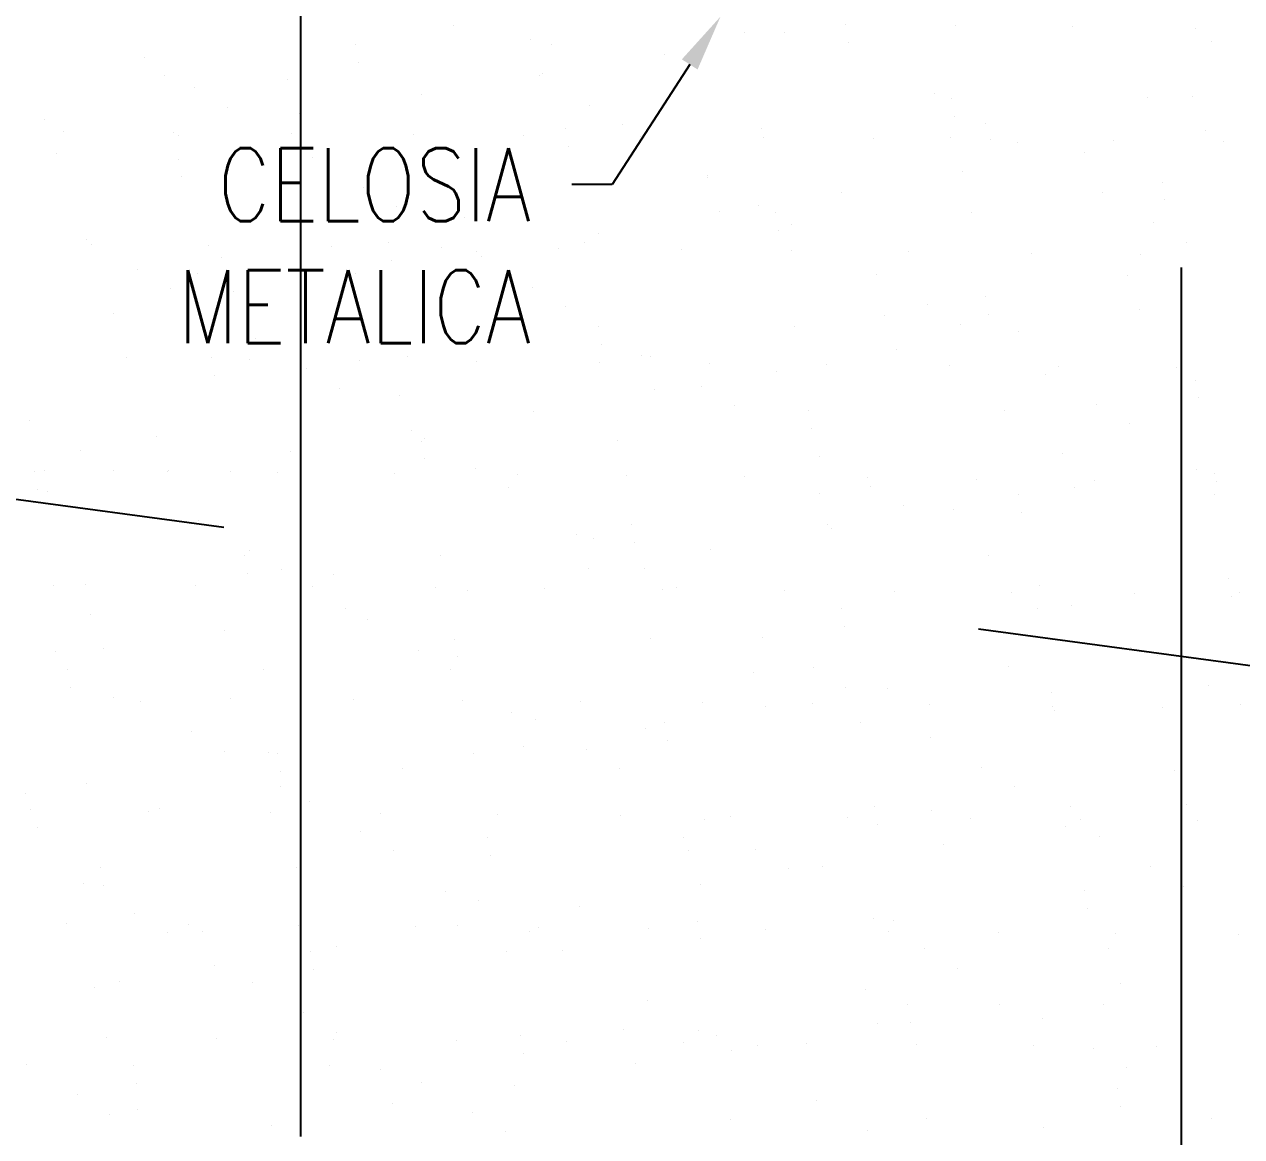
# Model space of a CAD drawing. Header units: millimetres. Extents: x -3 to 53, y -269 to 39.
# Drawn here: x 9 to 10.499, y 20.831 to 22.199 of the extents above; entities that cross this region are included whole.
import ezdxf
from ezdxf import colors
from ezdxf.entities.mleader import LeaderData, LeaderLine
from ezdxf.enums import TextEntityAlignment as Align
from ezdxf.math import Vec2, Vec3
from ezdxf.xclip import XClip

# ---------------------------------------------------------------- set-up
doc = ezdxf.new("R2010")
doc.units = ezdxf.units.MM
doc.header["$LTSCALE"] = 15
doc.header["$XCLIPFRAME"] = 2
for name, pattern in [('ACAD_ISO07W100', [3, 0, -3]), ('CENTER', [2, 1.25, -0.25, 0.25, -0.25]), ('HIDDEN2', [0.1875, 0.125, -0.0625]), ('PHANTOM', [63.5, 31.75, -6.35, 6.35, -6.35, 6.35, -6.35]), ('PHANTOM2', [1.25, 0.625, -0.125, 0.125, -0.125, 0.125, -0.125])]:
    doc.linetypes.add(name, pattern=pattern)
doc.layers.get('0').update_dxf_attribs({"color": 250})
for name, color, linetype in [('A-CORTE', 250, 'CENTER'), ('A-EJES', 251, 'PHANTOM'), ('A-PROYECCIONES', 250, 'HIDDEN2'), ('A-TEXTO-INDICACIONES', 250, 'Continuous'), ('DLP_VERDE', 250, 'Continuous')]:
    doc.layers.add(name, color=color, linetype=linetype)
doc.layers.add('A-MUROS', color=252, linetype='Continuous', lineweight=30)
doc.styles.add('R80', font='ARIALN.TTF', dxfattribs={"height": 2.03})
doc.styles.add('TXT_COTAS', font='romans.shx', dxfattribs={"width": 0.8})

# ---------------------------------------------------------------- blocks, each defined once
blk = doc.blocks.new('A$C9f73720c')
at = {"layer": 'A-PROYECCIONES'}
blk.add_line((51.8921, 84.3407, 0), (70.8171, 125.5768, 0), dxfattribs=at)
at = {"layer": 'DLP_VERDE', "linetype": 'Continuous'}
for p, q in [((54.8038, 92.4943), (54.8038, 92.4943)), ((54.7825, 92.4806), (54.7825, 92.4806)), ((54.9259, 92.4723), (54.9259, 92.4723)), ((54.9069, 92.4549), (54.9069, 92.4549)), ((54.8625, 92.453), (54.8625, 92.453)), ((54.8476, 92.3996), (54.8476, 92.3996)), ((54.9516, 92.3859), (54.9516, 92.3859)), ((54.9736, 92.383), (54.9736, 92.383)), ((55.0312, 92.3932), (55.0312, 92.3932)), ((55.0926, 92.3674), (55.0926, 92.3674)), ((54.9968, 92.3616), (54.9968, 92.3616)), ((55.1966, 92.3537), (55.1966, 92.3537)), ((55.2187, 92.3508), (55.2187, 92.3508)), ((54.737, 92.3364), (54.737, 92.3364)), ((54.8853, 92.3435), (54.8853, 92.3435)), ((55.0288, 92.3352), (55.0288, 92.3352)), ((55.1751, 92.3359), (55.1751, 92.3359)), ((55.314, 92.3427), (55.314, 92.3427)), ((55.3233, 92.3429), (55.3233, 92.3429)), ((55.3377, 92.3351), (55.3377, 92.3351)), ((55.3022, 92.3229), (55.3022, 92.3229)), ((55.4417, 92.3214), (55.4417, 92.3214)), ((55.462, 92.3298), (55.462, 92.3298)), ((54.8892, 92.3048), (54.8892, 92.3048)), ((54.9431, 92.3124), (54.9431, 92.3124)), ((55.049, 92.3118), (55.049, 92.3118)), ((55.0934, 92.3137), (55.0934, 92.3137)), ((55.4637, 92.3185), (55.4637, 92.3185)), ((55.5951, 92.2908), (55.5951, 92.2908)), ((55.2242, 92.2605), (55.2242, 92.2605)), ((55.5607, 92.2593), (55.5607, 92.2593)), ((54.8533, 92.2301), (54.8533, 92.2301)), ((55.1898, 92.2289), (55.1898, 92.2289)), ((54.6936, 92.1987), (54.6936, 92.1987)), ((54.8399, 92.1993), (54.8399, 92.1993)), ((54.9882, 92.2064), (54.9882, 92.2064)), ((55.2779, 92.1988), (55.2779, 92.1988)), ((55.4262, 92.2058), (55.4262, 92.2058)), ((55.507, 92.21), (55.507, 92.21)), ((55.8642, 92.2053), (55.8642, 92.2053)), ((54.8189, 92.1986), (54.8189, 92.1986)), ((55.1316, 92.1981), (55.1316, 92.1981)), ((55.5697, 92.1976), (55.5697, 92.1976)), ((55.6485, 92.1887), (55.6485, 92.1887)), ((55.6929, 92.1906), (55.6929, 92.1906)), ((55.7159, 92.1983), (55.7159, 92.1983)), ((54.7774, 92.1687), (54.7774, 92.1687)), ((55.136, 92.1797), (55.136, 92.1797)), ((55.2355, 92.1706), (55.2355, 92.1706)), ((55.2799, 92.1726), (55.2799, 92.1726)), ((55.4887, 92.1817), (55.4887, 92.1817)), ((54.7995, 92.1658), (54.7995, 92.1658)), ((54.8669, 92.1545), (54.8669, 92.1545)), ((55.0757, 92.1636), (55.0757, 92.1636)), ((55.7881, 92.1581), (55.7881, 92.1581)), ((54.7651, 92.1493), (54.7651, 92.1493)), ((54.8225, 92.1526), (54.8225, 92.1526)), ((54.9185, 92.1502), (54.9185, 92.1502)), ((55.0225, 92.1365), (55.0225, 92.1365)), ((55.0445, 92.1336), (55.0445, 92.1336)), ((55.4172, 92.1278), (55.4172, 92.1278)), ((55.7537, 92.1266), (55.7537, 92.1266)), ((55.1635, 92.1179), (55.1635, 92.1179)), ((55.0462, 92.0974), (55.0462, 92.0974)), ((55.2675, 92.1042), (55.2675, 92.1042)), ((55.2895, 92.1013), (55.2895, 92.1013)), ((55.3828, 92.0962), (55.3828, 92.0962)), ((56.0709, 92.1077), (56.0709, 92.1077)), ((55.4085, 92.0856), (55.4085, 92.0856)), ((54.653, 92.0698), (54.653, 92.0698)), ((54.6753, 92.067), (54.6753, 92.067)), ((55.0118, 92.0659), (55.0118, 92.0659)), ((55.091, 92.0693), (55.091, 92.0693)), ((55.5125, 92.0719), (55.5125, 92.0719)), ((55.529, 92.0687), (55.529, 92.0687)), ((55.5346, 92.069), (55.5346, 92.069)), ((55.6999, 92.0773), (55.6999, 92.0773)), ((55.9671, 92.0682), (55.9671, 92.0682)), ((54.7964, 92.0616), (54.7964, 92.0616)), ((54.9427, 92.0622), (54.9427, 92.0622)), ((55.2345, 92.061), (55.2345, 92.061)), ((55.3807, 92.0617), (55.3807, 92.0617)), ((55.6536, 92.0534), (55.6536, 92.0534)), ((55.6725, 92.0605), (55.6725, 92.0605)), ((55.8188, 92.0612), (55.8188, 92.0612)), ((55.8794, 92.0494), (55.8794, 92.0494)), ((55.329, 92.047), (55.329, 92.047)), ((55.6752, 92.0405), (55.6752, 92.0405)), ((55.7576, 92.0397), (55.7576, 92.0397)), ((55.7796, 92.0368), (55.7796, 92.0368)), ((55.835, 92.0475), (55.835, 92.0475)), ((55.2622, 92.0225), (55.2622, 92.0225)), ((55.422, 92.0295), (55.422, 92.0295)), ((55.4664, 92.0314), (55.4664, 92.0314)), ((55.8986, 92.0211), (55.8986, 92.0211)), ((55.9811, 92.0254), (55.9811, 92.0254)), ((54.8492, 92.0044), (54.8492, 92.0044)), ((54.9581, 92.0166), (54.9581, 92.0166)), ((55.009, 92.0114), (55.009, 92.0114)), ((55.0534, 92.0134), (55.0534, 92.0134)), ((56.0026, 92.0074), (56.0026, 92.0074)), ((56.0246, 92.0045), (56.0246, 92.0045)), ((54.6405, 91.9953), (54.6405, 91.9953)), ((55.6101, 91.9951), (55.6101, 91.9951)), ((55.9467, 91.9939), (55.9467, 91.9939)), ((55.2392, 91.9647), (55.2392, 91.9647)), ((55.5757, 91.9635), (55.5757, 91.9635)), ((54.6253, 91.9486), (54.6253, 91.9486)), ((55.8929, 91.9447), (55.8929, 91.9447)), ((54.7443, 91.933), (54.7443, 91.933)), ((54.7558, 91.9327), (54.7558, 91.9327)), ((54.8683, 91.9343), (54.8683, 91.9343)), ((55.1938, 91.9322), (55.1938, 91.9322)), ((55.2048, 91.9332), (55.2048, 91.9332)), ((55.6319, 91.9316), (55.6319, 91.9316)), ((54.8483, 91.9193), (54.8483, 91.9193)), ((54.8704, 91.9164), (54.8704, 91.9164)), ((54.8993, 91.9245), (54.8993, 91.9245)), ((55.0455, 91.9251), (55.0455, 91.9251)), ((55.3373, 91.9239), (55.3373, 91.9239)), ((55.4836, 91.9246), (55.4836, 91.9246)), ((55.522, 91.9143), (55.522, 91.9143)), ((55.7753, 91.9234), (55.7753, 91.9234)), ((55.9216, 91.9241), (55.9216, 91.9241)), ((54.8339, 91.9028), (54.8339, 91.9028)), ((54.9893, 91.9007), (54.9893, 91.9007)), ((55.8617, 91.8993), (55.8617, 91.8993)), ((56.0215, 91.9063), (56.0215, 91.9063)), ((55.0933, 91.887), (55.0933, 91.887)), ((55.1154, 91.8841), (55.1154, 91.8841)), ((55.1511, 91.8839), (55.1511, 91.8839)), ((55.6085, 91.8883), (55.6085, 91.8883)), ((55.6529, 91.8902), (55.6529, 91.8902)), ((55.1955, 91.8702), (55.1955, 91.8702)), ((55.2399, 91.8722), (55.2399, 91.8722)), ((55.4487, 91.8813), (55.4487, 91.8813)), ((54.827, 91.8542), (54.827, 91.8542)), ((55.0357, 91.8633), (55.0357, 91.8633)), ((55.2344, 91.8684), (55.2344, 91.8684)), ((55.3384, 91.8547), (55.3384, 91.8547)), ((55.8031, 91.8624), (55.8031, 91.8624)), ((54.6227, 91.8452), (54.6227, 91.8452)), ((54.7801, 91.8536), (54.7801, 91.8536)), ((54.7826, 91.8522), (54.7826, 91.8522)), ((55.3604, 91.8518), (55.3604, 91.8518)), ((55.4322, 91.832), (55.4322, 91.832)), ((55.4794, 91.8362), (55.4794, 91.8362)), ((55.7687, 91.8308), (55.7687, 91.8308)), ((55.5834, 91.8225), (55.5834, 91.8225)), ((55.6054, 91.8196), (55.6054, 91.8196)), ((54.8586, 91.7956), (54.8586, 91.7956)), ((55.0613, 91.8016), (55.0613, 91.8016)), ((55.2967, 91.7951), (55.2967, 91.7951)), ((55.3978, 91.8005), (55.3978, 91.8005)), ((55.7244, 91.8039), (55.7244, 91.8039)), ((55.7347, 91.7945), (55.7347, 91.7945)), ((54.7103, 91.7886), (54.7103, 91.7886)), ((55.0021, 91.7874), (55.0021, 91.7874)), ((55.1484, 91.788), (55.1484, 91.788)), ((55.4401, 91.7868), (55.4401, 91.7868)), ((55.5864, 91.7875), (55.5864, 91.7875)), ((55.715, 91.7816), (55.715, 91.7816)), ((55.8284, 91.7902), (55.8284, 91.7902)), ((55.8505, 91.7873), (55.8505, 91.7873)), ((55.8782, 91.7863), (55.8782, 91.7863)), ((54.6903, 91.7713), (54.6903, 91.7713)), ((55.0269, 91.7701), (55.0269, 91.7701)), ((55.9695, 91.7717), (55.9695, 91.7717)), ((55.344, 91.7512), (55.344, 91.7512)), ((55.8394, 91.749), (55.8394, 91.749)), ((54.6559, 91.7397), (54.6559, 91.7397)), ((55.6352, 91.7401), (55.6352, 91.7401)), ((55.795, 91.7471), (55.795, 91.7471)), ((54.9731, 91.7209), (54.9731, 91.7209)), ((55.2222, 91.7221), (55.2222, 91.7221)), ((55.382, 91.7291), (55.382, 91.7291)), ((55.4264, 91.731), (55.4264, 91.731)), ((54.5702, 91.7158), (54.5702, 91.7158)), ((54.8092, 91.7041), (54.8092, 91.7041)), ((54.9691, 91.711), (54.9691, 91.711)), ((55.0135, 91.713), (55.0135, 91.713)), ((54.5561, 91.693), (54.5561, 91.693)), ((54.6005, 91.695), (54.6005, 91.695)), ((54.6022, 91.6905), (54.6022, 91.6905)), ((54.6742, 91.7021), (54.6742, 91.7021)), ((54.6962, 91.6992), (54.6962, 91.6992)), ((55.6252, 91.6993), (55.6252, 91.6993)), ((55.9617, 91.6981), (55.9617, 91.6981)), ((54.8152, 91.6835), (54.8152, 91.6835)), ((54.9192, 91.6698), (54.9192, 91.6698)), ((54.9412, 91.6669), (54.9412, 91.6669)), ((55.2542, 91.6689), (55.2542, 91.6689)), ((55.5908, 91.6678), (55.5908, 91.6678)), ((54.6669, 91.6508), (54.6669, 91.6508)), ((54.8132, 91.6515), (54.8132, 91.6515)), ((54.9615, 91.6585), (54.9615, 91.6585)), ((55.0602, 91.6512), (55.0602, 91.6512)), ((55.1049, 91.6503), (55.1049, 91.6503)), ((55.2512, 91.6509), (55.2512, 91.6509)), ((55.3995, 91.658), (55.3995, 91.658)), ((55.543, 91.6497), (55.543, 91.6497)), ((55.6893, 91.6504), (55.6893, 91.6504)), ((55.8375, 91.6574), (55.8375, 91.6574)), ((55.9079, 91.6489), (55.9079, 91.6489)), ((54.8833, 91.6386), (54.8833, 91.6386)), ((55.1642, 91.6375), (55.1642, 91.6375)), ((55.1862, 91.6346), (55.1862, 91.6346)), ((55.2198, 91.6374), (55.2198, 91.6374)), ((55.3052, 91.619), (55.3052, 91.619)), ((55.537, 91.6185), (55.537, 91.6185)), ((54.5124, 91.6082), (54.5124, 91.6082)), ((54.8489, 91.607), (54.8489, 91.607)), ((55.4092, 91.6053), (55.4092, 91.6053)), ((55.4313, 91.6024), (55.4313, 91.6024)), ((55.1661, 91.5882), (55.1661, 91.5882)), ((55.5503, 91.5867), (55.5503, 91.5867)), ((55.5685, 91.5879), (55.5685, 91.5879)), ((55.6129, 91.5898), (55.6129, 91.5898)), ((55.8217, 91.599), (55.8217, 91.599)), ((55.1556, 91.5699), (55.1556, 91.5699)), ((55.2, 91.5718), (55.2, 91.5718)), ((55.4087, 91.5809), (55.4087, 91.5809)), ((55.6543, 91.573), (55.6543, 91.573)), ((55.6763, 91.5701), (55.6763, 91.5701)), ((54.7952, 91.5578), (54.7952, 91.5578)), ((54.9957, 91.5629), (54.9957, 91.5629)), ((55.7953, 91.5545), (55.7953, 91.5545)), ((55.8182, 91.5666), (55.8182, 91.5666)), ((54.5827, 91.5449), (54.5827, 91.5449)), ((54.7426, 91.5518), (54.7426, 91.5518)), ((54.787, 91.5538), (54.787, 91.5538)), ((55.8993, 91.5408), (55.8993, 91.5408)), ((55.4472, 91.5362), (55.4472, 91.5362)), ((55.7837, 91.5351), (55.7837, 91.5351)), ((54.6263, 91.5219), (54.6263, 91.5219)), ((54.7697, 91.5137), (54.7697, 91.5137)), ((54.916, 91.5143), (54.916, 91.5143)), ((55.0643, 91.5214), (55.0643, 91.5214)), ((55.2078, 91.5131), (55.2078, 91.5131)), ((55.3541, 91.5138), (55.3541, 91.5138)), ((55.5023, 91.5209), (55.5023, 91.5209)), ((55.6458, 91.5126), (55.6458, 91.5126)), ((55.7921, 91.5133), (55.7921, 91.5133)), ((55.0763, 91.5059), (55.0763, 91.5059)), ((55.4128, 91.5047), (55.4128, 91.5047)), ((54.5, 91.4849), (54.5, 91.4849)), ((54.522, 91.482), (54.522, 91.482)), ((55.73, 91.4858), (55.73, 91.4858)), ((54.641, 91.4663), (54.641, 91.4663)), ((54.7054, 91.4755), (54.7054, 91.4755)), ((55.0419, 91.4743), (55.0419, 91.4743)), ((54.745, 91.4526), (54.745, 91.4526)), ((54.7671, 91.4497), (54.7671, 91.4497)), ((55.3591, 91.4555), (55.3591, 91.4555)), ((54.671, 91.444), (54.671, 91.444)), ((55.5952, 91.4397), (55.5952, 91.4397)), ((55.755, 91.4467), (55.755, 91.4467)), ((55.7994, 91.4487), (55.7994, 91.4487)), ((54.886, 91.434), (54.886, 91.434)), ((54.9881, 91.4251), (54.9881, 91.4251)), ((54.9901, 91.4203), (54.9901, 91.4203)), ((55.1822, 91.4217), (55.1822, 91.4217)), ((55.3421, 91.4287), (55.3421, 91.4287)), ((55.3865, 91.4306), (55.3865, 91.4306)), ((54.9291, 91.4107), (54.9291, 91.4107)), ((54.9735, 91.4126), (54.9735, 91.4126)), ((55.0121, 91.4174), (55.0121, 91.4174)), ((54.5161, 91.3926), (54.5161, 91.3926)), ((54.5605, 91.3946), (54.5605, 91.3946)), ((54.6172, 91.3947), (54.6172, 91.3947)), ((54.7692, 91.4037), (54.7692, 91.4037)), ((55.1311, 91.4018), (55.1311, 91.4018)), ((55.6402, 91.4035), (55.6402, 91.4035)), ((54.5808, 91.3778), (54.5808, 91.3778)), ((54.7291, 91.3848), (54.7291, 91.3848)), ((54.8726, 91.3766), (54.8726, 91.3766)), ((55.0189, 91.3772), (55.0189, 91.3772)), ((55.1671, 91.3843), (55.1671, 91.3843)), ((55.2351, 91.3881), (55.2351, 91.3881)), ((55.2571, 91.3852), (55.2571, 91.3852)), ((55.3106, 91.376), (55.3106, 91.376)), ((55.4569, 91.3767), (55.4569, 91.3767)), ((55.6052, 91.3837), (55.6052, 91.3837)), ((55.7487, 91.3755), (55.7487, 91.3755)), ((55.2693, 91.3732), (55.2693, 91.3732)), ((55.3761, 91.3695), (55.3761, 91.3695)), ((55.6058, 91.372), (55.6058, 91.372)), ((55.4801, 91.3558), (55.4801, 91.3558)), ((55.5021, 91.3529), (55.5021, 91.3529)), ((54.8983, 91.3428), (54.8983, 91.3428)), ((55.2349, 91.3416), (55.2349, 91.3416)), ((55.6211, 91.3373), (55.6211, 91.3373)), ((55.552, 91.3228), (55.552, 91.3228)), ((55.7251, 91.3236), (55.7251, 91.3236)), ((55.7472, 91.3207), (55.7472, 91.3207)), ((54.5274, 91.3124), (54.5274, 91.3124)), ((54.8639, 91.3113), (54.8639, 91.3113)), ((55.1811, 91.2924), (55.1811, 91.2924)), ((55.5286, 91.2875), (55.5286, 91.2875)), ((55.573, 91.2895), (55.573, 91.2895)), ((55.7817, 91.2986), (55.7817, 91.2986)), ((54.493, 91.2809), (54.493, 91.2809)), ((55.1156, 91.2695), (55.1156, 91.2695)), ((55.16, 91.2714), (55.16, 91.2714)), ((55.3687, 91.2805), (55.3687, 91.2805)), ((55.8332, 91.2709), (55.8332, 91.2709)), ((54.8102, 91.262), (54.8102, 91.262)), ((54.9557, 91.2625), (54.9557, 91.2625)), ((54.4669, 91.2491), (54.4669, 91.2491)), ((54.5374, 91.24), (54.5374, 91.24)), ((54.5427, 91.2445), (54.5427, 91.2445)), ((54.6837, 91.2407), (54.6837, 91.2407)), ((54.7026, 91.2515), (54.7026, 91.2515)), ((54.747, 91.2534), (54.747, 91.2534)), ((54.832, 91.2477), (54.832, 91.2477)), ((54.9754, 91.2395), (54.9754, 91.2395)), ((55.1217, 91.2401), (55.1217, 91.2401)), ((55.27, 91.2472), (55.27, 91.2472)), ((55.4622, 91.2405), (55.4622, 91.2405)), ((55.5597, 91.2396), (55.5597, 91.2396)), ((55.708, 91.2466), (55.708, 91.2466)), ((55.7988, 91.2393), (55.7988, 91.2393)), ((54.4393, 91.2317), (54.4393, 91.2317)), ((54.5709, 91.2354), (54.5709, 91.2354)), ((54.5929, 91.2325), (54.5929, 91.2325)), ((55.4135, 91.2389), (55.4135, 91.2389)), ((54.7119, 91.2168), (54.7119, 91.2168)), ((55.0913, 91.2101), (55.0913, 91.2101)), ((54.8159, 91.2031), (54.8159, 91.2031)), ((54.8379, 91.2002), (54.8379, 91.2002)), ((55.4278, 91.209), (55.4278, 91.209)), ((54.7204, 91.1798), (54.7204, 91.1798)), ((54.9569, 91.1846), (54.9569, 91.1846)), ((55.745, 91.1901), (55.745, 91.1901)), ((55.0569, 91.1786), (55.0569, 91.1786)), ((55.0609, 91.1709), (55.0609, 91.1709)), ((55.083, 91.168), (55.083, 91.168)), ((55.2019, 91.1523), (55.2019, 91.1523)), ((55.3741, 91.1597), (55.3741, 91.1597)), ((54.686, 91.1482), (54.686, 91.1482)), ((55.3059, 91.1386), (55.3059, 91.1386)), ((55.328, 91.1357), (55.328, 91.1357)), ((55.5552, 91.1394), (55.5552, 91.1394)), ((55.7151, 91.1463), (55.7151, 91.1463)), ((55.7595, 91.1483), (55.7595, 91.1483)), ((55.0032, 91.1293), (55.0032, 91.1293)), ((55.1422, 91.1213), (55.1422, 91.1213)), ((55.3021, 91.1283), (55.3021, 91.1283)), ((55.3465, 91.1303), (55.3465, 91.1303)), ((55.447, 91.1201), (55.447, 91.1201)), ((54.4968, 91.1111), (54.4968, 91.1111)), ((54.8891, 91.1103), (54.8891, 91.1103)), ((54.9335, 91.1122), (54.9335, 91.1122)), ((54.9348, 91.1106), (54.9348, 91.1106)), ((55.3728, 91.1101), (55.3728, 91.1101)), ((55.551, 91.1064), (55.551, 91.1064)), ((55.6552, 91.1078), (55.6552, 91.1078)), ((54.4761, 91.0923), (54.4761, 91.0923)), ((54.5205, 91.0942), (54.5205, 91.0942)), ((54.6322, 91.099), (54.6322, 91.099)), ((54.6402, 91.1029), (54.6402, 91.1029)), ((54.7292, 91.1033), (54.7292, 91.1033)), ((54.7865, 91.1036), (54.7865, 91.1036)), ((55.0783, 91.1024), (55.0783, 91.1024)), ((55.2245, 91.103), (55.2245, 91.103)), ((55.5163, 91.1018), (55.5163, 91.1018)), ((55.573, 91.1035), (55.573, 91.1035)), ((55.6626, 91.1025), (55.6626, 91.1025)), ((55.2843, 91.0774), (55.2843, 91.0774)), ((55.6208, 91.0763), (55.6208, 91.0763)), ((55.692, 91.0878), (55.692, 91.0878)), ((54.9134, 91.0471), (54.9134, 91.0471)), ((55.2499, 91.0459), (55.2499, 91.0459)), ((54.879, 91.0155), (54.879, 91.0155)), ((55.5671, 91.027), (55.5671, 91.027)), ((55.1961, 90.9966), (55.1961, 90.9966)), ((55.4886, 90.9871), (55.4886, 90.9871)), ((55.533, 90.9891), (55.533, 90.9891)), ((55.7417, 90.9982), (55.7417, 90.9982)), ((55.0376, 90.9735), (55.0376, 90.9735)), ((55.12, 90.9711), (55.12, 90.9711)), ((55.3287, 90.9802), (55.3287, 90.9802)), ((55.4757, 90.973), (55.4757, 90.973)), ((54.8252, 90.9663), (54.8252, 90.9663)), ((54.8893, 90.9665), (54.8893, 90.9665)), ((54.9157, 90.9621), (54.9157, 90.9621)), ((55.0756, 90.9691), (55.0756, 90.9691)), ((55.1811, 90.9653), (55.1811, 90.9653)), ((55.3274, 90.9659), (55.3274, 90.9659)), ((55.6191, 90.9647), (55.6191, 90.9647)), ((54.8868, 90.9537), (54.8868, 90.9537)), ((54.9088, 90.9508), (54.9088, 90.9508)), ((55.4773, 90.9447), (55.4773, 90.9447)), ((55.0278, 90.9351), (55.0278, 90.9351)), ((55.1063, 90.9144), (55.1063, 90.9144)), ((55.1318, 90.9214), (55.1318, 90.9214)), ((55.1538, 90.9185), (55.1538, 90.9185)), ((55.4429, 90.9132), (55.4429, 90.9132)), ((55.2728, 90.9029), (55.2728, 90.9029)), ((55.3768, 90.8892), (55.3768, 90.8892)), ((55.3988, 90.8863), (55.3988, 90.8863)), ((55.5178, 90.8706), (55.5178, 90.8706)), ((55.3891, 90.8639), (55.3891, 90.8639)), ((55.6218, 90.8569), (55.6218, 90.8569)), ((55.6439, 90.854), (55.6439, 90.854)), ((55.5152, 90.839), (55.5152, 90.839)), ((55.5785, 90.8359), (55.5785, 90.8359)), ((55.6751, 90.846), (55.6751, 90.846)), ((55.2621, 90.8279), (55.2621, 90.8279)), ((55.2839, 90.8282), (55.2839, 90.8282)), ((55.3065, 90.8299), (55.3065, 90.8299)), ((55.4302, 90.8288), (55.4302, 90.8288)), ((55.6702, 90.812), (55.6702, 90.812)), ((55.6358, 90.7805), (55.6358, 90.7805)), ((55.5821, 90.7312), (55.5821, 90.7312))]:
    blk.add_line(p, q, dxfattribs=at)
at = {"style": 'R80'}
for height, rotation, p in [(0.09, 0.009, (39.554, 141.0046, 0)), (0.09, 0.009, (45.7984, 139.3226, 0)), (0.09, 0.009, (50.4634, 135.3578, 0)), (0.09, 0.009, (41.9784, 129.0436, 0)), (0.09, 0.009, (37.8409, 128.6089, 0)), (0.09, 0.009, (35.483, 116.3582, 0)), (0.09, 0.009, (38.5607, 113.6321, 0)), (0.09, 0.009, (45.1292, 84.3757, 0)), (0.09, 0.009, (43.9111, 83.9335, 0)), (0.09, 0.009, (43.1485, 83.401, 0)), (0.09, 0.009, (28.0067, 80.1071, 0)), (0.09, 0.009, (44.3753, 79.9046, 0)), (0.09, 0.009, (55.151, 79.2173, 0)), (0.09, 0.009, (38.2608, 76.0049)), (0.09, 0.009, (39.0036, 75.5558)), (0.09, 0.009, (27.5137, 75.2133, 0)), (0.09, 0.009, (27.5137, 75.2133, 0)), (0.09, 0.009, (39.8519, 75.1543)), (0.09, 0.009, (25.3599, 70.2709, 0)), (0.09, 0.009, (32.1646, 69.192, 0)), (0.09, 0.009, (32.1646, 69.192, 0)), (0.09, 0.009, (26.9947, 68.6392, 0)), (0.09, 0.009, (59.8504, 67.3859, 0)), (0.09, 0.009, (24.839, 65.5107, 0)), (0.09, 0.009, (24.839, 65.5107, 0)), (0.09, 0.009, (33.5008, 60.261, 0)), (0.09, 0.009, (33.5008, 60.261, 0)), (0.09, 347.3908, (17.1069, 59.2726, 0)), (0.09, 0.009, (26.4708, 59.2035, 0)), (0.09, 0.009, (26.4708, 59.2035, 0)), (0.09, 0.009, (23.1216, 58.7685, 0)), (0.09, 0.009, (23.1216, 58.7685, 0)), (0.09, 0.009, (27.6632, 55.3959, 0)), (0.09, 0.009, (27.6632, 55.3959, 0)), (0.09, 0.009, (22.2239, 54.9818, 0)), (0.09, 0.009, (22.2239, 54.9818, 0)), (0.09, 0.009, (65.7174, 53.5803, 0)), (0.09, 0.009, (38.377, 51.7166, 0)), (0.09, 0.009, (38.377, 51.7166, 0)), (0.09, 0.009, (21.0294, 51.3767, 0)), (0.09, 0.009, (21.0294, 51.3767, 0)), (0.09, 0.009, (29.4091, 50.8876, 0)), (0.09, 0.009, (29.4091, 50.8876, 0)), (0.09, 0.009, (22.5184, 48.0808, 0)), (0.09, 0.009, (22.5184, 48.0808, 0)), (0.09, 0.009, (32.8305, 47.9478, 0)), (0.09, 0.009, (38.6414, 47.9238, 0)), (0.09, 1.5576, (45.5013, 47.0033, 0)), (0.09, 1.5576, (45.5013, 47.0033, 0)), (0.09, 1.5576, (42.9613, 45.8781, 0)), (0.09, 0.009, (31.2252, 43.4352, 0)), (0.09, 0.009, (31.2252, 43.4352, 0)), (0.09, 0.009, (24.8291, 43.3056, 0)), (0.09, 0.009, (24.8291, 43.3056, 0)), (0.09, 0.009, (28.8684, 42.6092, 0)), (0.09, 0.009, (28.8684, 42.6092, 0)), (0.09, 0.009, (46.0815, 42.4048, 0)), (0.09, 0.009, (19.0307, 42.0559, 0)), (0.09, 0.009, (19.0307, 42.0559, 0)), (0.09, 0.009, (70.9067, 41.0329, 0)), (0.09, 0.009, (22.7765, 38.7407, 0)), (0.09, 0.009, (22.7765, 38.7407, 0)), (0.09, 0.009, (17.8952, 37.4624, 0)), (0.09, 0.009, (17.8952, 37.4624, 0)), (0.09, 0.009, (25.8226, 33.2142, 0)), (0.09, 0.009, (21.5027, 31.2754, 0)), (0.1403, 0.009, (43.0178, 29.8778, 0)), (0.09, 0.009, (24.3978, 29.2659, 0)), (0.09, 0.009, (49.7565, 29.0287, 0)), (0.09, 0.009, (16.51, 28.4123, 0)), (0.09, 0.009, (16.51, 28.4123, 0)), (0.09, 0.009, (40.7946, 24.893, 0)), (0.09, 0.009, (18.1268, 23.6374, 0)), (0.09, 0.009, (20.346, 20.3291, 0)), (0.09, 0.009, (38.3365, 19.4632, 0)), (0.09, 0.009, (18.2869, 15.9828, 0)), (0.09, 0.009, (36.6694, 12.5977, 0)), (0.09, 337.7998, (24.7536, 11.2334, 0)), (0.09, 0.009, (33.5928, 10.3508, 0)), (0.09, 337.7998, (21.6109, 10.1247, 0)), (0.09, 337.7998, (16.5605, 9.5998, 0)), (0.09, 337.7998, (29.9414, 8.9534, 0)), (0.09, 337.7998, (31.6402, 7.9561, 0)), (0.09, 337.7998, (26.736, 7.7966, 0)), (0.09, 337.7998, (32.0288, 7.0232, 0)), (0.09, 0.009, (23.3239, 5.5763, 0)), (0.09, 0.009, (16.5347, 5.5678, 0)), (0.09, 0.009, (34.4718, 3.6379, 0))]:
    blk.add_attdef('N.P.T.+0.00', text='', height=height, rotation=rotation, dxfattribs=at).set_placement(p, align=Align.MIDDLE_CENTER)
for p in [(49.9263, 138.2431, 0), (56.6904, 136.252, 0), (60.5336, 135.5237, 0), (42.6322, 135.1839), (46.2516, 126.9171), (35.1548, 97.8545, 0), (31.2618, 93.9445, 0), (17.9393, 86.8861, 0), (34.7444, 85.6148, 0), (35.5048, 81.4636, 0), (34.6534, 76.9929, 0), (59.6668, 73.2509), (40.4113, 65.8421, 0), (43.5611, 65.2125, 0), (64.4681, 61.3857), (43.9111, 51.4927, 0), (32.9744, 51.0828, 0), (69.3242, 50.0814, 0), (48.0327, 50.0735, 0), (52.9599, 39.4701, 0), (74.4159, 35.7467, 0)]:
    blk.add_attdef('N.P.T.+0.00', text='', height=0.2109, dxfattribs=at).set_placement(p, align=Align.MIDDLE_CENTER)
blk = doc.blocks.new('Cortes-Elev.')
at = {"layer": 'A-CORTE', "linetype": 'CENTER', "ltscale": 0.5}
blk.add_lwpolyline([(9.3406, 20.8306), (9.3406, 37.8534)], dxfattribs=at)
blk = doc.blocks.new('Ejes_Torre G')
at = {"layer": 'A-EJES', "linetype": 'PHANTOM2', "ltscale": 0.5}
blk.add_lwpolyline([(10.425, -2.75), (10.425, -0.3)], dxfattribs=at)

msp = doc.modelspace()

# ---------------------------------------------------------------- block references
at = {"linetype": 'ACAD_ISO07W100', "ltscale": 5}
ref = msp.add_blockref('A$C9f73720c', (-94.0043, 47.5864), dxfattribs=dict(at, rotation=286.9770955472961))
XClip(ref).set_block_clipping_path([(53.9739667831, 80.2683385944), (69.3730303047, 130.7085147865), (51.0595701083, 136.2994971771), (35.6605065867, 85.8593209849)])

# ---------------------------------------------------------------- next in the draw order: block references
at = {"layer": 'A-CORTE'}
msp.add_blockref('Cortes-Elev.', (0, 0), dxfattribs=at)
at = {"layer": 'A-MUROS'}
msp.add_blockref('Ejes_Torre G', (0, 22.2), dxfattribs=at)

# ---------------------------------------------------------------- next in the draw order: leaders
at = {"layer": 'A-TEXTO-INDICACIONES'}
ml = msp.add_multileader_mtext('Standard', dxfattribs=at)
ml.set_content('\\pxsm1,t16;CELOSIA\\PMETALICA', color=256, style='TXT_COTAS')
ml.set_leader_properties(color=256)
ml.build(insert=Vec2(0, 0))
ml.multileader.update_dxf_attribs({"dogleg_length": 0.05, "arrow_head_size": 0.07})
ctx = ml.context
ctx.base_point, ctx.char_height, ctx.arrow_head_size, ctx.landing_gap_size, ctx.plane_origin = Vec3(9.1077, 22.002), 0.09, 0.07, 0.05, Vec3(9.9919, 21.442)
ctx.text_align_type = 2
notes = []
notes.append((ctx, [(0, (1, 1, 0), (9.724, 22.002), (-1, 0), 0.05, [(0, [(9.8572, 22.2088)], 0, [])])]))
ctx.mtext.insert, ctx.mtext.width, ctx.mtext.defined_height, ctx.mtext.alignment, ctx.mtext.flow_direction = Vec3(9.624, 22.047), 1.024058, 0.5146, 3, 5
for ctx, leaders in notes:
    for number, flags, end, landing, length, lines in leaders:
        leader = LeaderData()
        leader.index, (leader.has_last_leader_line, leader.has_dogleg_vector, leader.attachment_direction) = number, flags
        leader.last_leader_point, leader.dogleg_vector, leader.dogleg_length = Vec3(end), Vec3(landing), length
        for number, points, colour, breaks in lines:
            line = LeaderLine()
            line.index, line.vertices, line.color, line.breaks = number, Vec3.list(points), colors.encode_raw_color(colour), breaks
            leader.lines.append(line)
        ctx.leaders.append(leader)

doc.saveas('drawing.dxf')
